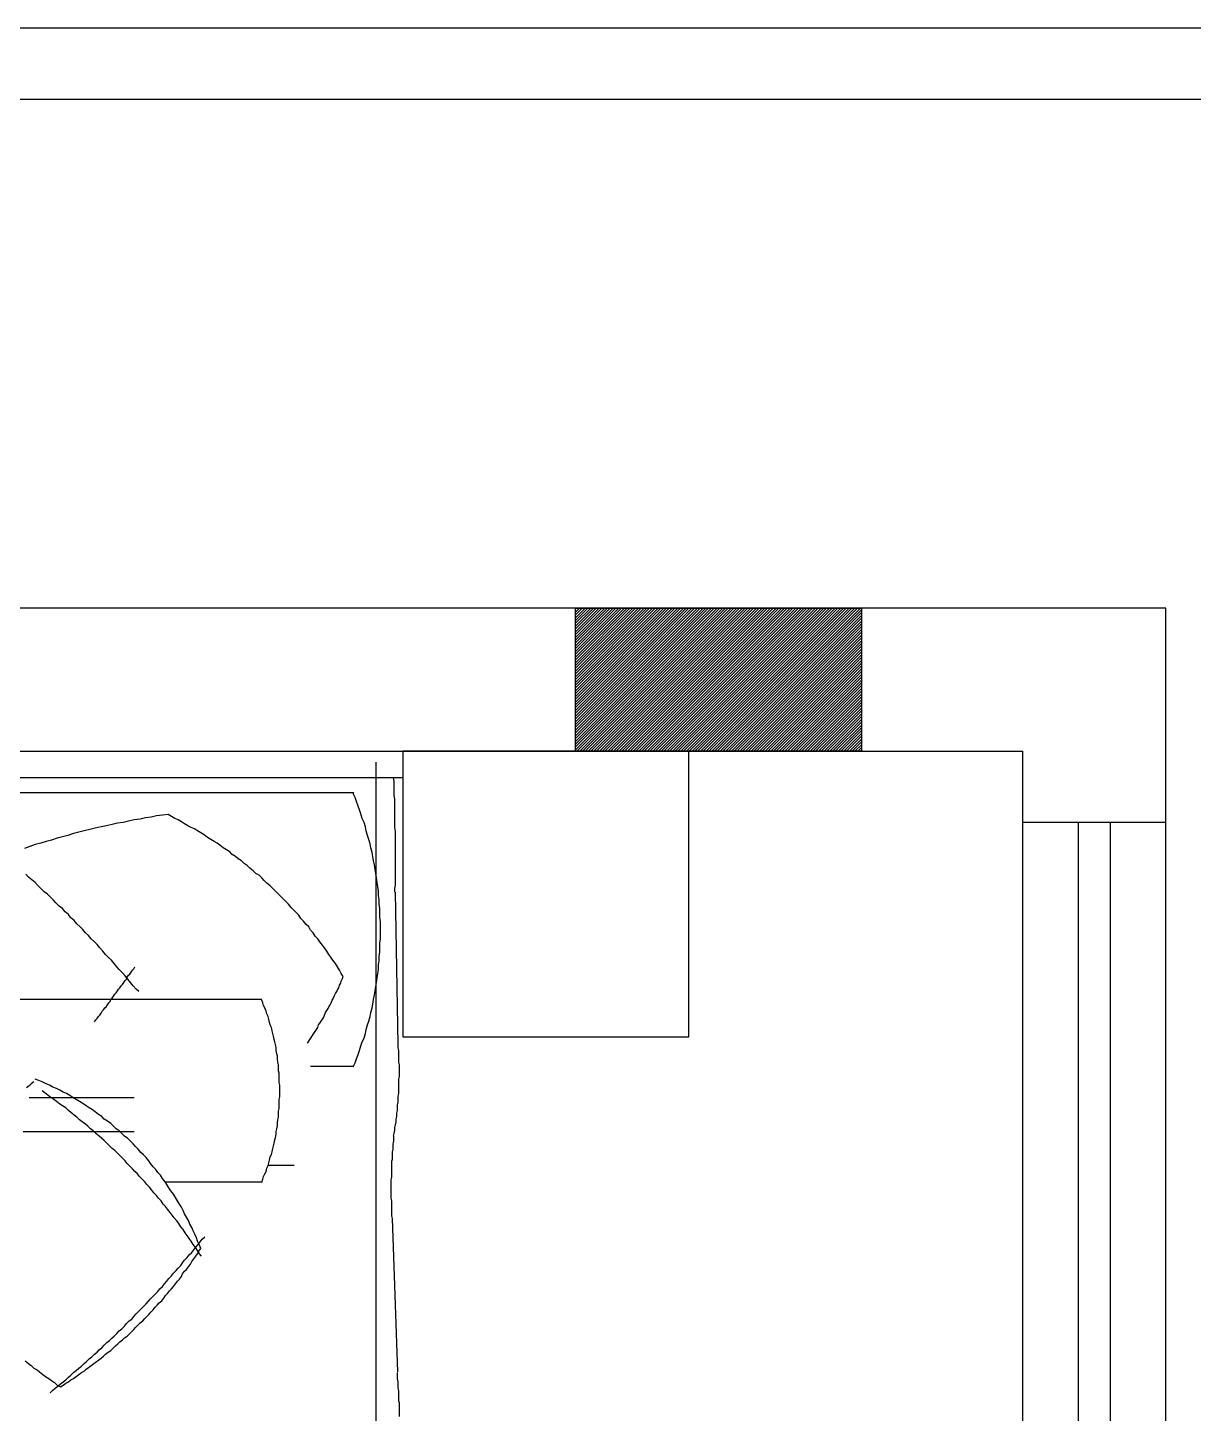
# Model space of a CAD drawing. Extents: x -454308 to 890911, y -14103 to 1343694.
# Drawn here: x 197909.5 to 197982.9, y 656784.3 to 656871.5 of the extents above; entities that cross this region are included whole.
import ezdxf

# ---------------------------------------------------------------- set-up
doc = ezdxf.new("R2010")
doc.units = 0
doc.header["$MEASUREMENT"] = 0
for name, color, linetype, lineweight in [('A-Wall', 7, 'Continuous', 30), ('sill', 32, 'Continuous', 25), ('Text', 55, 'Continuous', 25), ('WINDOW', 147, 'Continuous', 25)]:
    doc.layers.add(name, color=color, linetype=linetype, lineweight=lineweight)
doc.layers.add('FURN', color=250, linetype='Continuous')
doc.layers.add('walls', color=7, linetype='Continuous')

# ---------------------------------------------------------------- blocks, each defined once
blk = doc.blocks.new('BD')
at = {"layer": 'FURN'}
for points in [[(166058.308, 672731.833), (166058.308, 672806.709), (166059.993, 672806.709), (166059.993, 672731.833), (166058.308, 672731.833)], [(166057.363, 672734.915), (166057.363, 672802.148)], [(166056.007, 672746.586), (166055.965, 672746.956), (166055.924, 672747.326), (166055.842, 672747.655), (166055.801, 672748.024), (166055.719, 672748.353), (166055.678, 672748.723), (166055.596, 672749.093), (166055.513, 672749.422), (166055.472, 672749.792), (166055.39, 672750.12), (166055.308, 672750.49), (166055.226, 672750.819), (166055.144, 672751.189), (166055.061, 672751.518), (166054.979, 672751.887), (166054.897, 672752.216), (166054.815, 672752.545), (166054.692, 672752.915), (166054.609, 672753.244), (166054.527, 672753.572), (166054.404, 672753.942), (166054.322, 672754.271), (166054.198, 672754.6), (166054.116, 672754.97), (166053.993, 672755.298), (166053.87, 672755.627)], [(166044.376, 672740.709), (166044.376, 672767.668)], [(166021.65, 672755.586), (166021.486, 672755.381), (166021.363, 672755.216), (166021.198, 672755.052), (166021.075, 672754.846), (166020.952, 672754.682), (166020.787, 672754.477), (166020.664, 672754.312), (166020.541, 672754.107), (166020.418, 672753.942), (166020.294, 672753.737), (166020.13, 672753.572), (166020.007, 672753.367)], [(166039.198, 672755.052), (166039.075, 672755.216), (166038.952, 672755.34), (166038.829, 672755.504)], [(166044.87, 672748.435), (166045.034, 672748.6), (166045.239, 672748.805), (166045.445, 672748.97), (166045.65, 672749.134), (166045.856, 672749.298), (166046.061, 672749.463), (166046.267, 672749.668), (166046.431, 672749.833), (166046.637, 672749.997), (166046.842, 672750.161), (166047.048, 672750.367), (166047.212, 672750.531), (166047.418, 672750.696), (166047.623, 672750.901), (166047.829, 672751.066), (166047.993, 672751.23), (166048.198, 672751.435), (166048.404, 672751.6), (166048.568, 672751.805), (166048.774, 672751.97), (166048.938, 672752.134), (166049.144, 672752.34), (166049.349, 672752.504), (166049.513, 672752.709), (166049.719, 672752.874), (166049.883, 672753.079), (166050.089, 672753.244), (166050.253, 672753.449), (166050.459, 672753.655), (166050.623, 672753.819), (166050.829, 672754.024), (166050.993, 672754.189), (166051.157, 672754.394), (166051.363, 672754.6), (166051.527, 672754.764), (166051.733, 672754.97), (166051.897, 672755.175), (166052.061, 672755.381), (166052.267, 672755.545)], [(166036.075, 672755.709), (166036.075, 672748.723)], [(166028.719, 672744.531), (166028.924, 672744.614), (166029.171, 672744.737), (166029.376, 672744.819), (166029.582, 672744.901), (166029.829, 672745.024), (166030.034, 672745.107), (166030.239, 672745.23), (166030.486, 672745.312), (166030.692, 672745.435), (166030.897, 672745.559), (166031.102, 672745.641), (166031.308, 672745.764), (166031.513, 672745.887), (166031.719, 672746.011), (166031.924, 672746.134), (166032.13, 672746.257), (166032.335, 672746.422), (166032.541, 672746.545), (166032.746, 672746.668), (166032.911, 672746.792), (166033.116, 672746.956), (166033.322, 672747.079), (166033.486, 672747.244), (166033.692, 672747.367), (166033.856, 672747.531), (166034.061, 672747.696), (166034.226, 672747.819), (166034.431, 672747.983), (166034.596, 672748.148), (166034.76, 672748.312), (166034.965, 672748.477), (166035.13, 672748.641), (166035.294, 672748.805), (166035.459, 672748.97), (166035.623, 672749.134), (166035.787, 672749.34), (166035.952, 672749.504), (166036.116, 672749.668), (166036.239, 672749.874), (166036.404, 672750.038), (166036.568, 672750.203), (166036.733, 672750.408), (166036.856, 672750.614), (166037.02, 672750.778), (166037.144, 672750.983), (166037.308, 672751.189), (166037.431, 672751.353), (166037.555, 672751.559), (166037.678, 672751.764), (166037.842, 672751.97), (166037.965, 672752.175), (166038.089, 672752.381), (166038.212, 672752.586), (166038.335, 672752.792), (166038.459, 672752.997), (166038.541, 672753.203), (166038.664, 672753.408), (166038.787, 672753.614), (166038.87, 672753.86), (166038.993, 672754.066), (166039.075, 672754.271), (166039.198, 672754.518), (166039.281, 672754.723), (166039.363, 672754.97)], [(166038.212, 672755.34), (166038.212, 672748.723)], [(166019.637, 672754.024), (166019.801, 672753.86), (166019.924, 672753.696), (166020.048, 672753.531), (166020.212, 672753.367), (166020.335, 672753.203), (166020.459, 672753.038), (166020.623, 672752.874), (166020.746, 672752.709), (166020.911, 672752.545), (166021.034, 672752.381), (166021.198, 672752.216), (166021.322, 672752.052), (166021.486, 672751.887), (166021.609, 672751.723), (166021.774, 672751.559), (166021.897, 672751.394), (166022.061, 672751.23), (166022.185, 672751.066), (166022.349, 672750.942), (166022.472, 672750.778), (166022.637, 672750.614), (166022.801, 672750.449), (166022.924, 672750.285), (166023.089, 672750.12), (166023.212, 672749.997), (166023.376, 672749.833), (166023.541, 672749.668), (166023.664, 672749.504), (166023.829, 672749.34), (166023.993, 672749.216), (166024.157, 672749.052), (166024.281, 672748.887), (166024.445, 672748.764), (166024.609, 672748.6), (166024.774, 672748.435), (166024.897, 672748.312), (166025.061, 672748.148), (166025.226, 672747.983), (166025.39, 672747.86), (166025.555, 672747.696), (166025.719, 672747.531), (166025.842, 672747.408), (166026.007, 672747.244), (166026.171, 672747.12), (166026.335, 672746.956), (166026.5, 672746.833), (166026.664, 672746.668), (166026.829, 672746.545), (166026.993, 672746.381), (166027.157, 672746.257), (166027.322, 672746.093), (166027.486, 672745.97), (166027.65, 672745.805), (166027.815, 672745.682), (166027.979, 672745.559), (166028.144, 672745.394), (166028.308, 672745.271), (166028.472, 672745.107), (166028.637, 672744.983), (166028.801, 672744.86), (166028.965, 672744.696), (166029.13, 672744.572), (166029.294, 672744.449), (166029.459, 672744.285)], [(166028.226, 672744.49), (166028.39, 672744.614), (166028.596, 672744.737), (166028.76, 672744.86), (166028.965, 672745.024), (166029.171, 672745.148), (166029.335, 672745.271), (166029.541, 672745.394), (166029.705, 672745.518), (166029.911, 672745.641), (166030.075, 672745.805), (166030.281, 672745.929), (166030.445, 672746.052), (166030.65, 672746.216), (166030.815, 672746.34), (166030.979, 672746.463), (166031.185, 672746.627), (166031.349, 672746.751), (166031.513, 672746.915), (166031.719, 672747.038), (166031.883, 672747.203), (166032.048, 672747.326), (166032.212, 672747.49), (166032.376, 672747.614), (166032.582, 672747.778), (166032.746, 672747.942), (166032.911, 672748.066), (166033.075, 672748.23), (166033.239, 672748.394), (166033.404, 672748.518), (166033.568, 672748.682), (166033.733, 672748.846), (166033.897, 672749.011), (166034.061, 672749.175), (166034.226, 672749.298), (166034.39, 672749.463), (166034.555, 672749.627), (166034.719, 672749.792), (166034.883, 672749.956), (166035.007, 672750.12), (166035.171, 672750.285), (166035.335, 672750.449), (166035.5, 672750.614), (166035.623, 672750.778), (166035.787, 672750.942), (166035.952, 672751.148), (166036.116, 672751.312), (166036.239, 672751.477), (166036.404, 672751.641), (166036.527, 672751.805), (166036.692, 672752.011), (166036.815, 672752.175), (166036.979, 672752.34), (166037.102, 672752.504), (166037.267, 672752.709), (166037.39, 672752.874), (166037.555, 672753.038), (166037.678, 672753.244), (166037.801, 672753.408), (166037.965, 672753.614), (166038.089, 672753.778), (166038.212, 672753.983), (166038.335, 672754.148), (166038.5, 672754.353), (166038.623, 672754.518)], [(166020.007, 672753.367), (166020.13, 672753.203), (166020.253, 672753.038), (166020.335, 672752.874), (166020.459, 672752.709), (166020.541, 672752.545), (166020.664, 672752.381), (166020.787, 672752.216), (166020.911, 672752.052), (166020.993, 672751.887), (166021.116, 672751.764), (166021.239, 672751.6), (166021.363, 672751.435), (166021.486, 672751.271), (166021.609, 672751.107), (166021.692, 672750.983), (166021.815, 672750.819), (166021.938, 672750.655), (166022.061, 672750.531), (166022.185, 672750.367), (166022.308, 672750.203), (166022.431, 672750.079), (166022.596, 672749.915), (166022.719, 672749.751), (166022.842, 672749.627), (166022.965, 672749.463), (166023.089, 672749.34), (166023.212, 672749.175), (166023.335, 672749.052), (166023.5, 672748.887), (166023.623, 672748.764), (166023.746, 672748.641), (166023.911, 672748.477), (166024.034, 672748.353), (166024.157, 672748.189), (166024.322, 672748.066), (166024.445, 672747.942), (166024.568, 672747.819), (166024.733, 672747.655), (166024.856, 672747.531), (166025.02, 672747.408), (166025.144, 672747.285), (166025.308, 672747.161), (166025.431, 672746.997), (166025.596, 672746.874), (166025.76, 672746.751), (166025.883, 672746.627), (166026.048, 672746.504), (166026.171, 672746.381), (166026.335, 672746.257), (166026.5, 672746.134), (166026.664, 672746.011), (166026.787, 672745.887), (166026.952, 672745.764), (166027.116, 672745.682), (166027.281, 672745.559), (166027.404, 672745.435), (166027.568, 672745.312), (166027.733, 672745.189), (166027.897, 672745.107), (166028.061, 672744.983), (166028.226, 672744.86), (166028.39, 672744.737), (166028.555, 672744.655), (166028.719, 672744.531)], [(166042.979, 672751.23), (166043.102, 672751.148), (166043.185, 672751.066), (166043.308, 672750.983), (166043.39, 672750.901), (166043.513, 672750.819), (166043.637, 672750.737), (166043.719, 672750.655), (166043.842, 672750.572), (166043.924, 672750.49), (166044.048, 672750.408), (166044.171, 672750.326), (166044.253, 672750.244), (166044.376, 672750.203), (166044.459, 672750.12), (166044.582, 672750.038), (166044.705, 672749.956), (166044.787, 672749.874), (166044.911, 672749.792), (166045.034, 672749.709), (166045.116, 672749.627), (166045.239, 672749.545), (166045.322, 672749.463), (166045.445, 672749.381), (166045.568, 672749.298), (166045.65, 672749.216), (166045.774, 672749.175), (166045.897, 672749.093), (166045.979, 672749.011), (166046.102, 672748.929), (166046.226, 672748.846), (166046.308, 672748.764), (166046.431, 672748.682)], [(166032.911, 672746.751), (166032.911, 672740.709)], [(166045.815, 672735.572), (166046.02, 672735.696), (166046.226, 672735.819), (166046.431, 672735.942), (166046.637, 672736.066), (166046.842, 672736.23), (166047.048, 672736.353), (166047.212, 672736.477), (166047.418, 672736.6), (166047.623, 672736.764), (166047.787, 672736.887), (166047.993, 672737.052), (166048.198, 672737.175), (166048.363, 672737.34), (166048.568, 672737.463), (166048.733, 672737.627), (166048.938, 672737.751), (166049.102, 672737.915), (166049.308, 672738.079), (166049.472, 672738.244), (166049.678, 672738.367), (166049.842, 672738.531), (166050.007, 672738.696), (166050.171, 672738.86), (166050.376, 672739.024), (166050.541, 672739.189), (166050.705, 672739.353), (166050.87, 672739.518), (166051.034, 672739.682), (166051.198, 672739.846), (166051.363, 672740.011), (166051.527, 672740.175), (166051.692, 672740.381), (166051.856, 672740.545), (166052.02, 672740.709), (166052.185, 672740.874), (166052.308, 672741.079), (166052.472, 672741.244), (166052.637, 672741.449), (166052.801, 672741.614), (166052.924, 672741.819), (166053.089, 672741.983), (166053.212, 672742.189), (166053.376, 672742.353), (166053.5, 672742.559), (166053.664, 672742.723), (166053.787, 672742.929), (166053.911, 672743.134), (166054.075, 672743.34), (166054.198, 672743.504), (166054.322, 672743.709), (166054.445, 672743.915), (166054.568, 672744.12), (166054.733, 672744.326), (166054.856, 672744.531), (166054.979, 672744.737), (166055.102, 672744.942), (166055.185, 672745.148), (166055.308, 672745.353), (166055.431, 672745.559), (166055.555, 672745.764), (166055.678, 672745.97), (166055.76, 672746.175), (166055.883, 672746.381), (166056.007, 672746.586)], [(166032.87, 672740.709), (166033.075, 672740.627), (166033.239, 672740.586), (166033.404, 672740.504), (166033.568, 672740.422), (166033.774, 672740.381), (166033.938, 672740.298), (166034.102, 672740.257), (166034.267, 672740.216), (166034.472, 672740.175), (166034.637, 672740.093), (166034.801, 672740.052), (166035.007, 672740.011), (166035.171, 672739.97), (166035.335, 672739.929), (166035.541, 672739.887), (166035.705, 672739.846), (166035.911, 672739.805), (166036.075, 672739.805), (166036.239, 672739.764), (166036.445, 672739.723), (166036.609, 672739.723), (166036.815, 672739.682), (166036.979, 672739.641), (166037.144, 672739.641), (166037.349, 672739.641), (166037.513, 672739.6), (166037.719, 672739.6), (166037.883, 672739.6), (166038.089, 672739.6), (166038.253, 672739.559), (166038.418, 672739.559), (166038.623, 672739.559), (166038.787, 672739.559), (166038.993, 672739.559), (166039.157, 672739.6), (166039.363, 672739.6), (166039.527, 672739.6), (166039.733, 672739.6), (166039.897, 672739.641), (166040.061, 672739.641), (166040.267, 672739.641), (166040.431, 672739.682), (166040.637, 672739.723), (166040.801, 672739.723), (166040.965, 672739.764), (166041.171, 672739.805), (166041.335, 672739.805), (166041.541, 672739.846), (166041.705, 672739.887), (166041.87, 672739.929), (166042.075, 672739.97), (166042.239, 672740.011), (166042.404, 672740.052), (166042.609, 672740.093), (166042.774, 672740.175), (166042.938, 672740.216), (166043.144, 672740.257), (166043.308, 672740.298), (166043.472, 672740.381), (166043.637, 672740.422), (166043.842, 672740.504), (166044.007, 672740.586), (166044.171, 672740.627), (166044.335, 672740.709)], [(166033.938, 672738.655), (166033.938, 672740.298)], [(166040.185, 672737.627), (166040.185, 672734.915)], [(166041.623, 672737.833), (166041.746, 672737.751), (166041.87, 672737.668), (166041.993, 672737.586), (166042.116, 672737.504), (166042.239, 672737.422), (166042.363, 672737.34), (166042.486, 672737.257), (166042.609, 672737.175), (166042.774, 672737.134), (166042.897, 672737.052), (166043.02, 672736.97), (166043.144, 672736.887), (166043.267, 672736.805), (166043.39, 672736.764), (166043.555, 672736.682), (166043.678, 672736.6), (166043.801, 672736.518), (166043.924, 672736.477), (166044.048, 672736.394), (166044.212, 672736.312), (166044.335, 672736.271), (166044.459, 672736.189), (166044.582, 672736.148), (166044.746, 672736.066), (166044.87, 672735.983), (166044.993, 672735.942), (166045.116, 672735.86), (166045.281, 672735.819), (166045.404, 672735.737), (166045.527, 672735.696), (166045.692, 672735.614), (166045.815, 672735.572)], [(166040.144, 672734.956), (166040.39, 672734.833), (166040.637, 672734.751), (166040.924, 672734.627), (166041.171, 672734.545), (166041.459, 672734.463), (166041.705, 672734.381), (166041.952, 672734.257), (166042.239, 672734.175), (166042.486, 672734.134), (166042.774, 672734.052), (166043.02, 672733.97), (166043.308, 672733.887), (166043.555, 672733.846), (166043.842, 672733.764), (166044.089, 672733.723), (166044.376, 672733.682), (166044.664, 672733.6), (166044.911, 672733.559), (166045.198, 672733.518), (166045.445, 672733.477), (166045.733, 672733.435), (166046.02, 672733.394), (166046.267, 672733.353), (166046.555, 672733.353), (166046.801, 672733.312), (166047.089, 672733.312), (166047.376, 672733.271), (166047.623, 672733.271), (166047.911, 672733.271), (166048.198, 672733.23), (166048.445, 672733.23), (166048.733, 672733.23), (166049.02, 672733.23), (166049.267, 672733.23), (166049.555, 672733.271), (166049.842, 672733.271), (166050.089, 672733.271), (166050.376, 672733.312), (166050.664, 672733.312), (166050.911, 672733.353), (166051.198, 672733.353), (166051.486, 672733.394), (166051.733, 672733.435), (166052.02, 672733.477), (166052.308, 672733.518), (166052.555, 672733.559), (166052.842, 672733.6), (166053.089, 672733.682), (166053.376, 672733.723), (166053.623, 672733.764), (166053.911, 672733.846), (166054.157, 672733.887), (166054.445, 672733.97), (166054.692, 672734.052), (166054.979, 672734.134), (166055.226, 672734.175), (166055.513, 672734.257), (166055.76, 672734.381), (166056.048, 672734.463), (166056.294, 672734.545), (166056.541, 672734.627), (166056.829, 672734.751), (166057.075, 672734.833), (166057.322, 672734.956)], [(166059.294, 672733.518), (165983.226, 672733.518)], [(166018.157, 672732.038), (166018.363, 672732.038), (166018.568, 672732.038), (166018.774, 672732.038), (166018.979, 672732.038), (166019.144, 672732.079), (166019.349, 672732.079), (166019.555, 672732.079), (166019.76, 672732.079), (166019.924, 672732.12), (166020.13, 672732.12), (166020.335, 672732.12), (166020.541, 672732.161), (166020.705, 672732.161), (166020.911, 672732.161)], [(166030.609, 672732.49), (166020.952, 672732.161)], [(166035.787, 672732.408), (166035.623, 672732.408), (166035.459, 672732.408), (166035.294, 672732.449), (166035.13, 672732.449), (166034.965, 672732.449), (166034.801, 672732.49), (166034.637, 672732.49), (166034.472, 672732.49), (166034.308, 672732.49), (166034.185, 672732.531), (166034.02, 672732.531), (166033.856, 672732.531), (166033.692, 672732.531), (166033.527, 672732.531), (166033.363, 672732.531), (166033.198, 672732.531), (166033.034, 672732.572), (166032.87, 672732.572), (166032.705, 672732.572), (166032.541, 672732.572), (166032.376, 672732.572), (166032.212, 672732.572), (166032.048, 672732.572), (166031.883, 672732.572), (166031.719, 672732.531), (166031.555, 672732.531), (166031.39, 672732.531), (166031.267, 672732.531), (166031.102, 672732.531), (166030.938, 672732.531), (166030.774, 672732.531), (166030.609, 672732.49)], [(166035.787, 672732.408), (166035.952, 672732.367), (166036.157, 672732.326), (166036.322, 672732.326), (166036.486, 672732.285), (166036.692, 672732.244), (166036.856, 672732.244), (166037.02, 672732.203), (166037.226, 672732.203), (166037.39, 672732.161), (166037.555, 672732.161), (166037.76, 672732.161), (166037.924, 672732.12), (166038.089, 672732.12), (166038.294, 672732.12), (166038.459, 672732.079), (166038.664, 672732.079), (166038.829, 672732.079), (166038.993, 672732.079), (166039.198, 672732.079), (166039.363, 672732.079), (166039.527, 672732.038), (166039.733, 672732.038), (166039.897, 672732.038), (166040.102, 672732.038), (166040.267, 672732.038), (166040.431, 672732.079), (166040.637, 672732.079), (166040.801, 672732.079), (166040.965, 672732.079), (166041.171, 672732.079), (166041.335, 672732.12), (166041.541, 672732.12)], [(166041.541, 672732.12), (166051.116, 672732.285)], [(166051.116, 672732.326), (166051.363, 672732.326), (166051.568, 672732.285), (166051.815, 672732.285), (166052.02, 672732.285), (166052.267, 672732.285), (166052.472, 672732.285), (166052.678, 672732.285), (166052.924, 672732.285), (166053.13, 672732.285), (166053.376, 672732.285), (166053.582, 672732.285), (166053.829, 672732.285), (166054.034, 672732.285), (166054.281, 672732.285), (166054.486, 672732.285), (166054.733, 672732.285), (166054.938, 672732.285), (166055.185, 672732.326), (166055.39, 672732.326), (166055.637, 672732.326), (166055.842, 672732.326), (166056.089, 672732.326), (166056.294, 672732.326), (166056.541, 672732.326), (166056.746, 672732.326), (166056.993, 672732.326), (166057.198, 672732.367), (166057.404, 672732.367), (166057.65, 672732.367), (166057.856, 672732.367), (166058.102, 672732.367), (166058.308, 672732.408)], [(166042.034, 672713.833), (166059.993, 672713.833), (166059.993, 672731.833), (166042.034, 672731.833), (166042.034, 672713.833)]]:
    blk.add_lwpolyline(points, dxfattribs=at)
blk = doc.blocks.new('EGVSVS')
at = {"layer": 'A-Wall'}
h = blk.add_hatch(dxfattribs=at)
h.set_pattern_fill('ANSI31', color=256, style=0)
h.set_pattern_definition([(45, (0, 0), (-0.088388347648, 0.088388347648), [])])
h.paths.add_polyline_path([(188258.493, 672097.506), (188258.493, 672106.506), (188240.493, 672106.506), (188240.493, 672097.506)])
blk.add_lwpolyline([(188240.493, 672106.506), (188258.493, 672106.506), (188258.493, 672097.506), (188240.493, 672097.506)], close=True, dxfattribs=at)

msp = doc.modelspace()

# ---------------------------------------------------------------- linework, layer by layer
at = {"lineweight": 30}
msp.add_line((197972.157, 656821.52), (197981.157, 656821.52), dxfattribs=at)
at = {"layer": 'A-Wall'}
for p, q in [((197447.691, 656871.479), (198165.164, 656871.479)), ((197456.691, 656866.979), (198165.164, 656866.979)), ((197807.362, 656825.979), (197972.157, 656825.979))]:
    msp.add_line(p, q, dxfattribs=at)
msp.add_lwpolyline([(197981.157, 656821.52), (197981.157, 656834.979), (197702.232, 656834.979)], dxfattribs=at)
at = {"layer": 'sill'}
for points in [[(197972.157, 656749.562), (197972.157, 656821.52)], [(197981.157, 656749.562), (197981.157, 656821.52)]]:
    msp.add_lwpolyline(points, dxfattribs=at)
at = {"layer": 'walls', "lineweight": 30}
msp.add_line((197972.157, 656821.52), (197972.157, 656825.979), dxfattribs=at)
at = {"layer": 'WINDOW'}
for points in [[(197975.65, 656749.562), (197975.65, 656821.52)], [(197977.664, 656749.562), (197977.664, 656821.52)]]:
    msp.add_lwpolyline(points, dxfattribs=at)

# ---------------------------------------------------------------- block references
at = {"layer": 'A-Wall'}
msp.add_blockref('EGVSVS', (9703.5, -15271.526), dxfattribs=at)
at = {"layer": 'Text', "rotation": 90}
msp.add_blockref('BD', (870664.958, 490765.986), dxfattribs=at)

doc.saveas('drawing.dxf')
